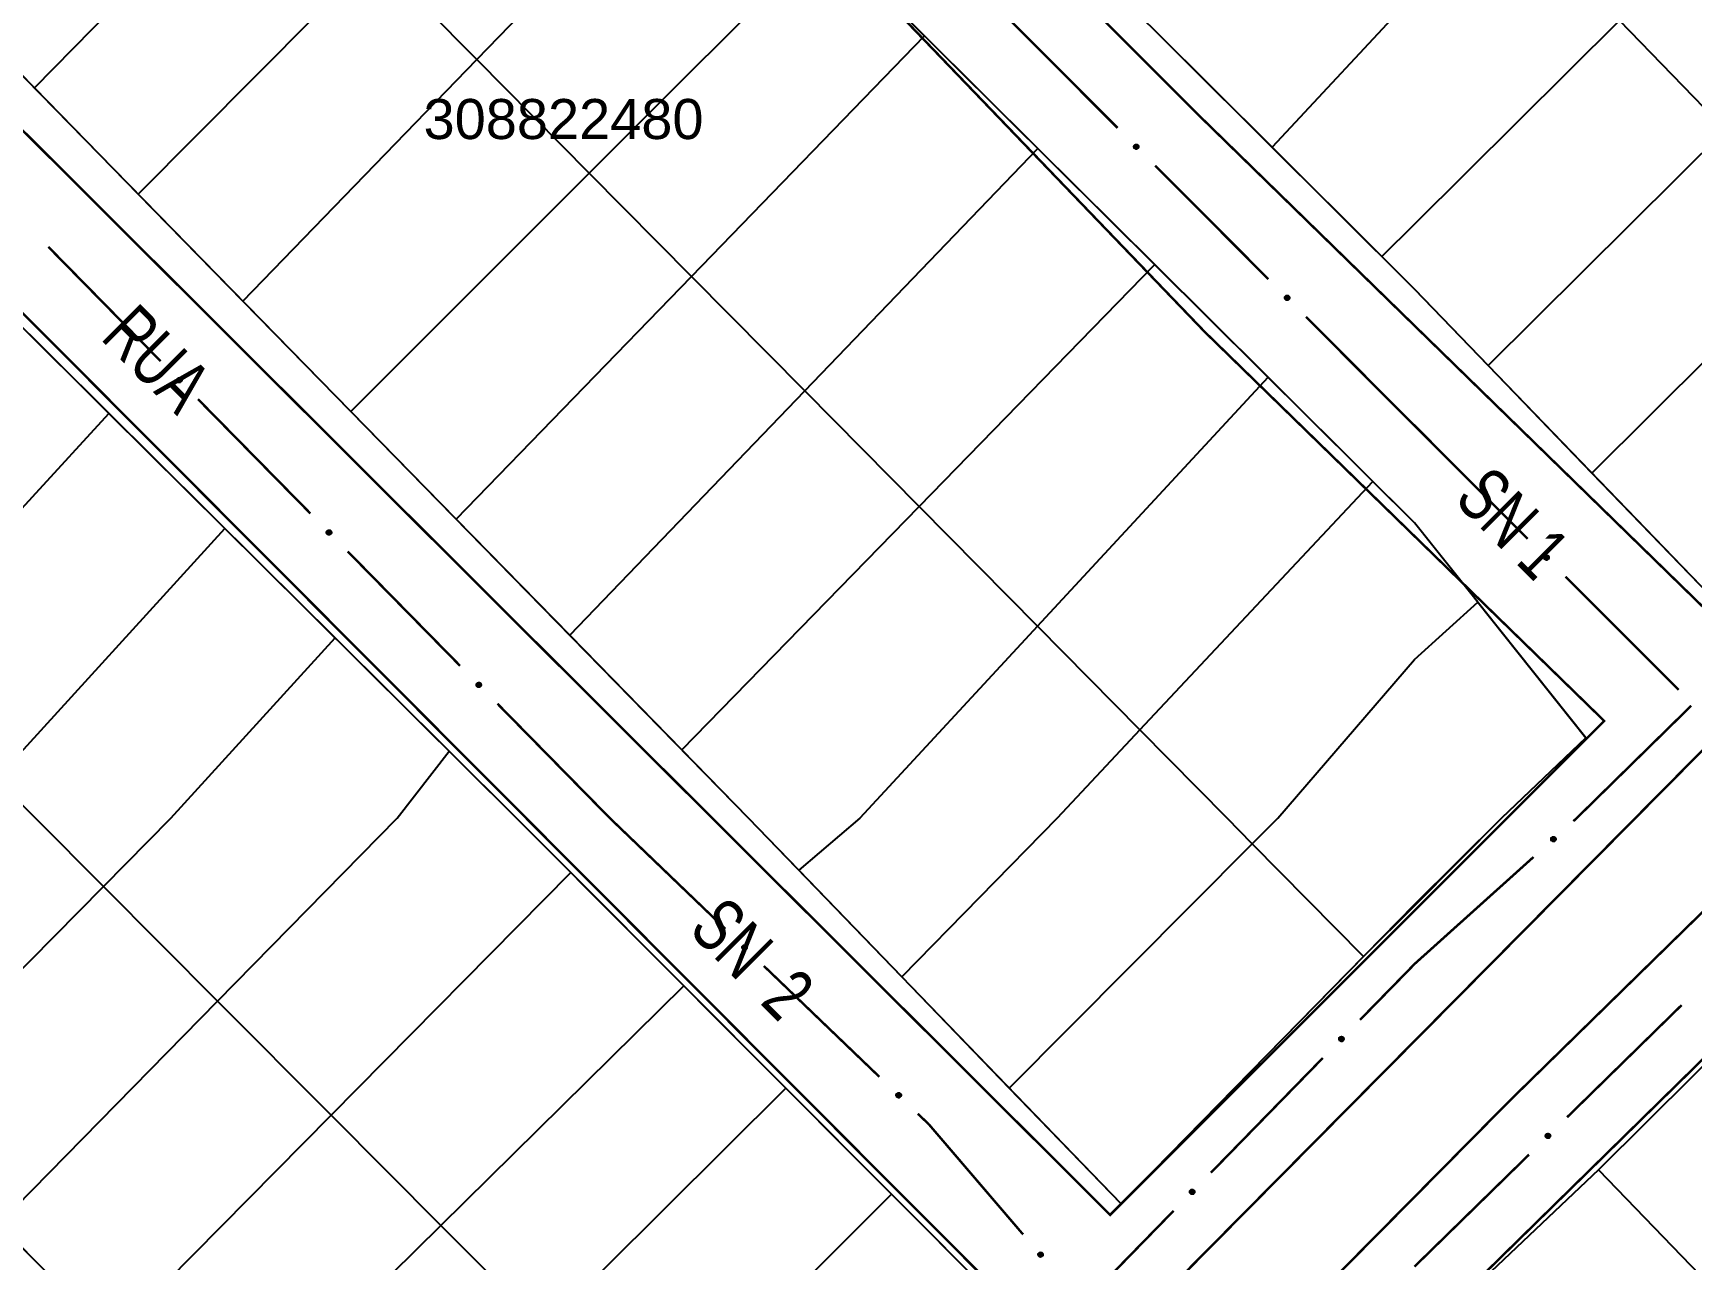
# Model space of a CAD drawing. Extents: x 205150 to 206910, y 4858726 to 4860849.
# Drawn here: x 205693 to 205817.3, y 4860597.2 to 4860689.1 of the extents above; entities that cross this region are included whole.
import ezdxf

# ---------------------------------------------------------------- set-up
doc = ezdxf.new("R2010")
doc.units = 0
doc.header["$LTSCALE"] = 1.5
doc.header["$MEASUREMENT"] = 0
doc.linetypes.add('TRACO_15', pattern=[3, 2, -1])
doc.linetypes.add('TRACO_25', pattern=[8, 3, -1, 1, -1, 1, -1])
for name, color, linetype in [('CD-MALHA-LOTES', 7, 'CONTINUOUS'), ('CD_TXT_QUADRA', 7, 'CONTINUOUS'), ('RU-QUADRAS', 6, 'CONTINUOUS'), ('SV-EIXO-RUA-N-PAV', 6, 'CONTINUOUS'), ('SV-RUA-NAO-PAV-S-GUIA-C-GUIA', 7, 'CONTINUOUS'), ('SV-TXT-RUA-N-PAV-S-GUIA-C-GUIA', 7, 'CONTINUOUS'), ('SV-VIAS-EM-CONSTR', 7, 'CONTINUOUS')]:
    doc.layers.add(name, color=color, linetype=linetype)
doc.styles.add('ARIAL', font='ARIAL.TTF')

msp = doc.modelspace()

# ---------------------------------------------------------------- linework, layer by layer
at = {"layer": 'CD-MALHA-LOTES'}
for points in [[(205726.25, 4860687.09), (205743.58, 4860704.97)], [(205693.09, 4860684.97), (205710.65, 4860702.86)], [(205803.28, 4860698.8), (205796.49, 4860692), (205785.82, 4860680.53)], [(205734.66, 4860678.59), (205752.34, 4860696.27)], [(205759.79, 4860688.87), (205752.34, 4860696.27)], [(205700.87, 4860677.02), (205718.58, 4860694.84)], [(205718.58, 4860694.84), (205726.25, 4860687.09)], [(205685, 4860693.24), (205693.09, 4860684.97)], [(205811.84, 4860690.01), (205796.49, 4860674.77), (205794.05, 4860672.33)], [(205819.8, 4860681.84), (205811.84, 4860690.01)], [(205742.32, 4860670.85), (205759.79, 4860688.87)], [(205768.27, 4860680.43), (205759.79, 4860688.87)], [(205777.04, 4860689.28), (205785.82, 4860680.53)], [(205708.71, 4860669), (205726.25, 4860687.09)], [(205726.25, 4860687.09), (205734.66, 4860678.59)], [(205693.09, 4860684.97), (205700.87, 4860677.02)], [(205802.01, 4860664.18), (205819.8, 4860681.84)], [(205750.81, 4860662.27), (205768.27, 4860680.43)], [(205777.03, 4860671.73), (205768.27, 4860680.43)], [(205785.82, 4860680.53), (205794.05, 4860672.33)], [(205716.8, 4860660.74), (205734.66, 4860678.59)], [(205734.66, 4860678.59), (205742.32, 4860670.85)], [(205700.87, 4860677.02), (205708.71, 4860669)], [(205809.79, 4860656.12), (205827.6, 4860673.84)], [(205759.37, 4860653.61), (205777.03, 4860671.73)], [(205785.52, 4860663.29), (205777.03, 4860671.73)], [(205802.01, 4860664.18), (205796.49, 4860669.9), (205794.05, 4860672.33)], [(205724.69, 4860652.66), (205742.32, 4860670.85)], [(205742.32, 4860670.85), (205750.81, 4860662.27)], [(205708.71, 4860669), (205716.8, 4860660.74)], [(205698.68, 4860660.59), (205691.57, 4860667.65)], [(205802.01, 4860664.18), (205809.79, 4860656.12)], [(205768.24, 4860644.64), (205785.52, 4860663.29)], [(205793.38, 4860655.49), (205785.52, 4860663.29)], [(205837.55, 4860663.62), (205819.32, 4860646.24), (205809.79, 4860656.12)], [(205733.2, 4860643.96), (205750.81, 4860662.27)], [(205750.81, 4860662.27), (205759.37, 4860653.61)], [(205681.5, 4860641.84), (205698.68, 4860660.59)], [(205707.37, 4860651.96), (205698.68, 4860660.59)], [(205716.8, 4860660.74), (205724.69, 4860652.66)], [(205775.92, 4860636.88), (205793.38, 4860655.49)], [(205801.24, 4860646.44), (205796.49, 4860652.39), (205793.38, 4860655.49)], [(205741.6, 4860635.38), (205759.37, 4860653.61)], [(205759.37, 4860653.61), (205768.24, 4860644.64)], [(205690.23, 4860633.19), (205707.37, 4860651.96)], [(205715.63, 4860643.76), (205707.37, 4860651.96)], [(205724.69, 4860652.66), (205733.2, 4860643.96)], [(205784.34, 4860628.35), (205786.25, 4860630.27), (205796.49, 4860642.16), (205801.24, 4860646.44)], [(205801.24, 4860646.44), (205809.34, 4860636.27), (205803.02, 4860630.27), (205796.49, 4860623.69), (205792.66, 4860619.89)], [(205768.24, 4860644.64), (205754.94, 4860630.27), (205750.37, 4860626.36)], [(205768.24, 4860644.64), (205775.92, 4860636.88)], [(205698.26, 4860625.15), (205703.32, 4860630.27), (205715.63, 4860643.76)], [(205724.18, 4860635.27), (205715.63, 4860643.76)], [(205733.2, 4860643.96), (205741.6, 4860635.38)], [(205775.92, 4860636.88), (205769.72, 4860630.27), (205758.08, 4860618.37)], [(205784.34, 4860628.35), (205782.46, 4860630.27), (205775.92, 4860636.88)], [(205750.37, 4860626.36), (205746.59, 4860630.27), (205741.6, 4860635.38)], [(205706.82, 4860616.56), (205720.28, 4860630.27), (205724.18, 4860635.27)], [(205724.18, 4860635.27), (205729.21, 4860630.27), (205733.28, 4860626.19)], [(205690.23, 4860633.19), (205693.17, 4860630.27), (205698.26, 4860625.15)], [(205766.12, 4860610.04), (205784.34, 4860628.35)], [(205792.66, 4860619.89), (205784.34, 4860628.35)], [(205715.33, 4860608.01), (205733.28, 4860626.19)], [(205741.75, 4860617.7), (205733.28, 4860626.19)], [(205750.37, 4860626.36), (205758.08, 4860618.37)], [(205681.78, 4860608.47), (205698.26, 4860625.15)], [(205698.26, 4860625.15), (205706.82, 4860616.56)], [(205810.28, 4860603.91), (205828.22, 4860621.73), (205836.03, 4860613.57)], [(205792.66, 4860619.89), (205774.51, 4860601.36), (205766.12, 4860610.04)], [(205758.08, 4860618.37), (205766.12, 4860610.04)], [(205723.55, 4860599.75), (205741.75, 4860617.7)], [(205749.38, 4860610.04), (205741.75, 4860617.7)], [(205690.41, 4860599.84), (205706.82, 4860616.56)], [(205706.82, 4860616.56), (205715.33, 4860608.01)], [(205731.26, 4860592.01), (205749.38, 4860610.04)], [(205757.32, 4860602.08), (205749.38, 4860610.04)], [(205698.88, 4860591.35), (205715.33, 4860608.01)], [(205715.33, 4860608.01), (205723.55, 4860599.75)], [(205810.28, 4860603.91), (205793.21, 4860587.75), (205796.49, 4860583.66), (205800.13, 4860578.96)], [(205810.28, 4860603.91), (205817.86, 4860596.05)], [(205739.22, 4860584), (205757.32, 4860602.08)], [(205757.32, 4860602.08), (205765.4, 4860593.97), (205747.11, 4860576.08)], [(205690.41, 4860599.84), (205698.88, 4860591.35)], [(205706.9, 4860583.33), (205723.55, 4860599.75)], [(205723.55, 4860599.75), (205731.26, 4860592.01)]]:
    msp.add_lwpolyline(points, dxfattribs=at)
at = {"layer": 'RU-QUADRAS'}
for points in [[(205714.06, 4860829.8), (205682.85, 4860783.82), (205739.62, 4860726.54), (205796.49, 4860669.9), (205819.32, 4860646.24), (205859.61, 4860684.65), (205796.49, 4860748.21)], [(205669.6, 4860764.13), (205653.12, 4860739.54), (205664.94, 4860727.48), (205658.12, 4860720.73), (205746.59, 4860630.27), (205774.51, 4860601.36), (205796.49, 4860623.79), (205803.02, 4860630.27), (205809.34, 4860636.27), (205796.49, 4860652.39), (205692.4, 4860755.83), (205685.29, 4860748.71)], [(205640.7, 4860718.18), (205729.21, 4860630.27), (205765.4, 4860593.97), (205730.42, 4860559.77), (205660, 4860630.27), (205612.53, 4860676.96)]]:
    msp.add_lwpolyline(points, close=True, dxfattribs=at)
msp.add_lwpolyline([(205828.22, 4860621.73), (205810.28, 4860603.91), (205793.21, 4860587.75), (205800.13, 4860578.96), (205808.9, 4860570.34), (205817.39, 4860561.57)], dxfattribs=at)
at = {"layer": 'SV-EIXO-RUA-N-PAV', "const_width": 0.18, "flags": 128}
for points in [[(205765.76, 4860690.47), (205774.24, 4860681.98)], [(205777.06, 4860679.15), (205785.54, 4860670.65)], [(205702.55, 4860664.5), (205694.14, 4860673.06)], [(205788.36, 4860667.82), (205796.13, 4860660.03)], [(205713.77, 4860653.09), (205705.35, 4860661.65)], [(205796.13, 4860660.03), (205796.49, 4860659.68)], [(205796.49, 4860659.68), (205804.97, 4860651.19)], [(205724.98, 4860641.68), (205716.57, 4860650.24)], [(205807.8, 4860648.36), (205816.28, 4860639.87)], [(205736.2, 4860630.27), (205727.79, 4860638.83)], [(205808.65, 4860630.27), (205817.22, 4860638.68)], [(205736.2, 4860630.27), (205744.86, 4860621.96)], [(205808.39, 4860630.03), (205808.65, 4860630.27)], [(205796.49, 4860619.33), (205805.41, 4860627.35)], [(205747.74, 4860619.19), (205756.4, 4860610.88)], [(205795.91, 4860618.73), (205796.49, 4860619.33)], [(205792.41, 4860615.15), (205795.91, 4860618.73)], [(205807.92, 4860607.85), (205816.5, 4860616.25)], [(205781.24, 4860603.7), (205789.62, 4860612.29)], [(205759.28, 4860608.11), (205760.01, 4860607.42)], [(205760.01, 4860607.42), (205760.11, 4860607.32)], [(205760.11, 4860607.32), (205767.17, 4860599.07)], [(205796.49, 4860596.66), (205805.07, 4860605.05)], [(205771.64, 4860593.87), (205778.44, 4860600.84)]]:
    msp.add_lwpolyline(points, dxfattribs=at)
at = {"layer": 'SV-EIXO-RUA-N-PAV', "flags": 128}
for points in [[(205775.62, 4860680.74), (205775.67, 4860680.74), (205775.72, 4860680.73), (205775.75, 4860680.71), (205775.77, 4860680.69), (205775.8, 4860680.66), (205775.81, 4860680.63), (205775.82, 4860680.59), (205775.82, 4860680.54), (205775.81, 4860680.5), (205775.8, 4860680.47), (205775.77, 4860680.44), (205775.75, 4860680.42), (205775.71, 4860680.4), (205775.67, 4860680.39), (205775.62, 4860680.39), (205775.58, 4860680.4), (205775.55, 4860680.42), (205775.52, 4860680.44), (205775.5, 4860680.47), (205775.48, 4860680.5), (205775.47, 4860680.54), (205775.47, 4860680.59), (205775.48, 4860680.63), (205775.5, 4860680.66), (205775.52, 4860680.69), (205775.55, 4860680.71), (205775.58, 4860680.73), (205775.62, 4860680.74)], [(205786.93, 4860669.42), (205786.97, 4860669.42), (205787.02, 4860669.41), (205787.05, 4860669.39), (205787.07, 4860669.37), (205787.1, 4860669.34), (205787.11, 4860669.31), (205787.13, 4860669.27), (205787.13, 4860669.22), (205787.11, 4860669.18), (205787.1, 4860669.14), (205787.07, 4860669.11), (205787.05, 4860669.09), (205787.01, 4860669.08), (205786.97, 4860669.07), (205786.92, 4860669.07), (205786.88, 4860669.08), (205786.85, 4860669.09), (205786.82, 4860669.12), (205786.8, 4860669.14), (205786.79, 4860669.18), (205786.77, 4860669.22), (205786.78, 4860669.27), (205786.78, 4860669.31), (205786.8, 4860669.34), (205786.83, 4860669.37), (205786.85, 4860669.39), (205786.88, 4860669.41), (205786.93, 4860669.42)], [(205703.97, 4860662.9), (205703.93, 4860662.89), (205703.88, 4860662.9), (205703.85, 4860662.92), (205703.83, 4860662.95), (205703.8, 4860662.97), (205703.79, 4860663.01), (205703.78, 4860663.05), (205703.78, 4860663.09), (205703.79, 4860663.14), (205703.8, 4860663.17), (205703.83, 4860663.2), (205703.85, 4860663.22), (205703.89, 4860663.24), (205703.93, 4860663.25), (205703.98, 4860663.25), (205704.02, 4860663.24), (205704.05, 4860663.22), (205704.08, 4860663.19), (205704.1, 4860663.17), (205704.12, 4860663.13), (205704.13, 4860663.09), (205704.13, 4860663.04), (205704.12, 4860663), (205704.1, 4860662.97), (205704.07, 4860662.95), (205704.05, 4860662.92), (205704.02, 4860662.9), (205703.97, 4860662.9)], [(205715.19, 4860651.48), (205715.14, 4860651.48), (205715.1, 4860651.49), (205715.07, 4860651.51), (205715.04, 4860651.54), (205715.02, 4860651.56), (205715, 4860651.6), (205714.99, 4860651.64), (205714.99, 4860651.68), (205715, 4860651.73), (205715.02, 4860651.76), (205715.04, 4860651.79), (205715.07, 4860651.81), (205715.1, 4860651.83), (205715.15, 4860651.84), (205715.19, 4860651.83), (205715.24, 4860651.83), (205715.27, 4860651.81), (205715.29, 4860651.78), (205715.32, 4860651.76), (205715.33, 4860651.72), (205715.34, 4860651.68), (205715.34, 4860651.63), (205715.33, 4860651.59), (205715.31, 4860651.56), (205715.29, 4860651.53), (205715.26, 4860651.51), (205715.23, 4860651.49), (205715.19, 4860651.48)], [(205806.36, 4860649.95), (205806.41, 4860649.95), (205806.45, 4860649.94), (205806.49, 4860649.93), (205806.51, 4860649.9), (205806.53, 4860649.88), (205806.55, 4860649.84), (205806.56, 4860649.8), (205806.56, 4860649.75), (205806.55, 4860649.71), (205806.54, 4860649.68), (205806.51, 4860649.65), (205806.49, 4860649.63), (205806.45, 4860649.61), (205806.41, 4860649.6), (205806.36, 4860649.6), (205806.32, 4860649.61), (205806.29, 4860649.63), (205806.26, 4860649.65), (205806.24, 4860649.68), (205806.22, 4860649.71), (205806.21, 4860649.75), (205806.21, 4860649.8), (205806.22, 4860649.84), (205806.24, 4860649.88), (205806.26, 4860649.9), (205806.29, 4860649.93), (205806.32, 4860649.94), (205806.36, 4860649.95)], [(205726.41, 4860640.07), (205726.36, 4860640.07), (205726.32, 4860640.08), (205726.28, 4860640.1), (205726.26, 4860640.13), (205726.24, 4860640.15), (205726.22, 4860640.19), (205726.21, 4860640.23), (205726.21, 4860640.27), (205726.22, 4860640.32), (205726.24, 4860640.35), (205726.26, 4860640.38), (205726.29, 4860640.4), (205726.32, 4860640.41), (205726.36, 4860640.43), (205726.41, 4860640.42), (205726.45, 4860640.41), (205726.48, 4860640.4), (205726.51, 4860640.37), (205726.53, 4860640.34), (205726.55, 4860640.31), (205726.56, 4860640.27), (205726.56, 4860640.22), (205726.55, 4860640.18), (205726.53, 4860640.15), (205726.51, 4860640.12), (205726.48, 4860640.1), (205726.45, 4860640.08), (205726.41, 4860640.07)], [(205806.72, 4860628.68), (205806.72, 4860628.72), (205806.73, 4860628.77), (205806.75, 4860628.8), (205806.78, 4860628.82), (205806.8, 4860628.84), (205806.84, 4860628.86), (205806.88, 4860628.87), (205806.93, 4860628.87), (205806.97, 4860628.85), (205807, 4860628.83), (205807.03, 4860628.81), (205807.05, 4860628.78), (205807.06, 4860628.75), (205807.07, 4860628.71), (205807.07, 4860628.66), (205807.06, 4860628.62), (205807.04, 4860628.59), (205807.01, 4860628.56), (205806.98, 4860628.54), (205806.95, 4860628.52), (205806.91, 4860628.51), (205806.86, 4860628.52), (205806.82, 4860628.53), (205806.79, 4860628.55), (205806.76, 4860628.57), (205806.74, 4860628.6), (205806.73, 4860628.63), (205806.72, 4860628.68)], [(205746.27, 4860620.75), (205746.32, 4860620.76), (205746.36, 4860620.75), (205746.4, 4860620.73), (205746.42, 4860620.71), (205746.44, 4860620.68), (205746.46, 4860620.65), (205746.47, 4860620.61), (205746.48, 4860620.56), (205746.46, 4860620.52), (205746.45, 4860620.48), (205746.43, 4860620.46), (205746.4, 4860620.43), (205746.37, 4860620.42), (205746.33, 4860620.4), (205746.28, 4860620.4), (205746.24, 4860620.41), (205746.2, 4860620.43), (205746.18, 4860620.45), (205746.15, 4860620.48), (205746.14, 4860620.51), (205746.12, 4860620.55), (205746.12, 4860620.6), (205746.13, 4860620.64), (205746.15, 4860620.67), (205746.17, 4860620.7), (205746.2, 4860620.72), (205746.23, 4860620.74), (205746.27, 4860620.75)], [(205790.84, 4860613.69), (205790.84, 4860613.74), (205790.84, 4860613.78), (205790.86, 4860613.82), (205790.88, 4860613.84), (205790.91, 4860613.87), (205790.94, 4860613.88), (205790.98, 4860613.89), (205791.03, 4860613.9), (205791.08, 4860613.88), (205791.11, 4860613.87), (205791.14, 4860613.85), (205791.16, 4860613.82), (205791.18, 4860613.79), (205791.19, 4860613.75), (205791.19, 4860613.7), (205791.18, 4860613.65), (205791.16, 4860613.62), (205791.14, 4860613.6), (205791.11, 4860613.57), (205791.08, 4860613.56), (205791.04, 4860613.54), (205790.99, 4860613.54), (205790.95, 4860613.55), (205790.92, 4860613.57), (205790.89, 4860613.59), (205790.87, 4860613.62), (205790.85, 4860613.65), (205790.84, 4860613.69)], [(205757.81, 4860609.67), (205757.86, 4860609.68), (205757.9, 4860609.67), (205757.94, 4860609.65), (205757.96, 4860609.63), (205757.99, 4860609.6), (205758, 4860609.57), (205758.02, 4860609.53), (205758.02, 4860609.48), (205758.01, 4860609.44), (205757.99, 4860609.4), (205757.97, 4860609.38), (205757.94, 4860609.35), (205757.91, 4860609.34), (205757.87, 4860609.32), (205757.82, 4860609.32), (205757.78, 4860609.33), (205757.75, 4860609.35), (205757.72, 4860609.37), (205757.7, 4860609.4), (205757.68, 4860609.43), (205757.67, 4860609.47), (205757.67, 4860609.52), (205757.67, 4860609.56), (205757.69, 4860609.59), (205757.71, 4860609.62), (205757.74, 4860609.64), (205757.77, 4860609.66), (205757.81, 4860609.67)], [(205806.31, 4860606.43), (205806.31, 4860606.48), (205806.32, 4860606.52), (205806.34, 4860606.56), (205806.37, 4860606.58), (205806.39, 4860606.6), (205806.43, 4860606.62), (205806.47, 4860606.63), (205806.51, 4860606.63), (205806.56, 4860606.62), (205806.59, 4860606.6), (205806.62, 4860606.58), (205806.64, 4860606.55), (205806.66, 4860606.52), (205806.67, 4860606.48), (205806.66, 4860606.43), (205806.65, 4860606.39), (205806.64, 4860606.35), (205806.61, 4860606.33), (205806.58, 4860606.3), (205806.55, 4860606.29), (205806.51, 4860606.28), (205806.46, 4860606.28), (205806.42, 4860606.29), (205806.39, 4860606.31), (205806.36, 4860606.33), (205806.34, 4860606.36), (205806.32, 4860606.39), (205806.31, 4860606.43)], [(205779.66, 4860602.24), (205779.66, 4860602.29), (205779.67, 4860602.33), (205779.69, 4860602.37), (205779.71, 4860602.39), (205779.74, 4860602.42), (205779.77, 4860602.43), (205779.81, 4860602.44), (205779.86, 4860602.45), (205779.9, 4860602.43), (205779.93, 4860602.42), (205779.96, 4860602.4), (205779.98, 4860602.37), (205780, 4860602.34), (205780.01, 4860602.3), (205780.01, 4860602.25), (205780, 4860602.2), (205779.98, 4860602.17), (205779.96, 4860602.15), (205779.93, 4860602.12), (205779.9, 4860602.1), (205779.86, 4860602.09), (205779.81, 4860602.09), (205779.77, 4860602.1), (205779.74, 4860602.12), (205779.71, 4860602.14), (205779.69, 4860602.17), (205779.67, 4860602.2), (205779.66, 4860602.24)], [(205768.47, 4860597.74), (205768.51, 4860597.73), (205768.56, 4860597.72), (205768.59, 4860597.7), (205768.61, 4860597.68), (205768.63, 4860597.65), (205768.65, 4860597.61), (205768.65, 4860597.57), (205768.65, 4860597.52), (205768.64, 4860597.48), (205768.62, 4860597.45), (205768.59, 4860597.43), (205768.56, 4860597.41), (205768.53, 4860597.39), (205768.49, 4860597.38), (205768.44, 4860597.39), (205768.4, 4860597.4), (205768.37, 4860597.42), (205768.34, 4860597.45), (205768.32, 4860597.48), (205768.31, 4860597.51), (205768.3, 4860597.55), (205768.3, 4860597.6), (205768.32, 4860597.64), (205768.34, 4860597.67), (205768.36, 4860597.69), (205768.39, 4860597.72), (205768.42, 4860597.73), (205768.47, 4860597.74)]]:
    msp.add_lwpolyline(points, close=True, dxfattribs=at)
for points in [[(205775.47, 4860680.59), (205775.71, 4860680.4)], [(205775.47, 4860680.54), (205775.67, 4860680.39)], [(205775.48, 4860680.63), (205775.75, 4860680.42)], [(205775.48, 4860680.61), (205775.73, 4860680.41)], [(205775.48, 4860680.57), (205775.69, 4860680.4)], [(205775.48, 4860680.52), (205775.64, 4860680.4)], [(205775.48, 4860680.5), (205775.62, 4860680.39)], [(205775.49, 4860680.65), (205775.76, 4860680.43)], [(205775.5, 4860680.66), (205775.77, 4860680.44)], [(205775.5, 4860680.48), (205775.6, 4860680.4)], [(205775.5, 4860680.47), (205775.58, 4860680.4)], [(205775.51, 4860680.68), (205775.78, 4860680.45)], [(205775.52, 4860680.69), (205775.8, 4860680.47)], [(205775.54, 4860680.7), (205775.8, 4860680.49)], [(205775.55, 4860680.71), (205775.81, 4860680.5)], [(205775.57, 4860680.72), (205775.82, 4860680.53)], [(205775.58, 4860680.73), (205775.82, 4860680.54)], [(205775.6, 4860680.74), (205775.82, 4860680.57)], [(205775.62, 4860680.74), (205775.82, 4860680.59)], [(205775.65, 4860680.74), (205775.81, 4860680.62)], [(205775.67, 4860680.74), (205775.81, 4860680.63)], [(205775.7, 4860680.74), (205775.8, 4860680.65)], [(205775.72, 4860680.73), (205775.8, 4860680.66)], [(205786.77, 4860669.22), (205786.97, 4860669.07)], [(205786.78, 4860669.31), (205787.05, 4860669.09)], [(205786.78, 4860669.28), (205787.03, 4860669.09)], [(205786.78, 4860669.27), (205787.01, 4860669.08)], [(205786.78, 4860669.24), (205786.99, 4860669.07)], [(205786.79, 4860669.19), (205786.94, 4860669.07)], [(205786.79, 4860669.18), (205786.92, 4860669.07)], [(205786.8, 4860669.34), (205787.07, 4860669.11)], [(205786.8, 4860669.32), (205787.06, 4860669.11)], [(205786.8, 4860669.16), (205786.9, 4860669.07)], [(205786.8, 4860669.14), (205786.88, 4860669.08)], [(205786.82, 4860669.35), (205787.08, 4860669.13)], [(205786.83, 4860669.37), (205787.1, 4860669.14)], [(205786.84, 4860669.37), (205787.1, 4860669.16)], [(205786.85, 4860669.39), (205787.11, 4860669.18)], [(205786.87, 4860669.39), (205787.12, 4860669.2)], [(205786.88, 4860669.41), (205787.13, 4860669.22)], [(205786.9, 4860669.41), (205787.12, 4860669.24)], [(205786.93, 4860669.42), (205787.13, 4860669.27)], [(205786.95, 4860669.42), (205787.11, 4860669.29)], [(205786.97, 4860669.42), (205787.11, 4860669.31)], [(205787, 4860669.41), (205787.1, 4860669.33)], [(205787.02, 4860669.41), (205787.1, 4860669.34)], [(205704.03, 4860662.92), (205703.78, 4860663.11)], [(205704.02, 4860662.9), (205703.78, 4860663.09)], [(205704, 4860662.9), (205703.78, 4860663.07)], [(205703.97, 4860662.9), (205703.78, 4860663.05)], [(205704.05, 4860662.92), (205703.79, 4860663.14)], [(205703.95, 4860662.9), (205703.79, 4860663.02)], [(205703.93, 4860662.89), (205703.79, 4860663.01)], [(205704.07, 4860662.95), (205703.8, 4860663.17)], [(205704.06, 4860662.94), (205703.8, 4860663.15)], [(205703.9, 4860662.9), (205703.8, 4860662.98)], [(205703.88, 4860662.9), (205703.8, 4860662.97)], [(205704.09, 4860662.96), (205703.82, 4860663.18)], [(205704.1, 4860662.97), (205703.83, 4860663.2)], [(205704.11, 4860662.99), (205703.84, 4860663.21)], [(205704.12, 4860663), (205703.85, 4860663.22)], [(205704.12, 4860663.03), (205703.88, 4860663.22)], [(205704.13, 4860663.04), (205703.89, 4860663.24)], [(205704.12, 4860663.07), (205703.91, 4860663.24)], [(205704.13, 4860663.09), (205703.93, 4860663.25)], [(205704.12, 4860663.12), (205703.96, 4860663.24)], [(205704.12, 4860663.13), (205703.98, 4860663.25)], [(205704.11, 4860663.15), (205704, 4860663.24)], [(205704.1, 4860663.17), (205704.02, 4860663.24)], [(205715.23, 4860651.49), (205714.99, 4860651.68)], [(205715.19, 4860651.48), (205714.99, 4860651.64)], [(205715.26, 4860651.51), (205715, 4860651.73)], [(205715.25, 4860651.51), (205715, 4860651.7)], [(205715.21, 4860651.49), (205715, 4860651.66)], [(205715.16, 4860651.49), (205715, 4860651.61)], [(205715.14, 4860651.48), (205715, 4860651.6)], [(205715.27, 4860651.53), (205715.01, 4860651.74)], [(205715.29, 4860651.53), (205715.02, 4860651.76)], [(205715.12, 4860651.49), (205715.02, 4860651.57)], [(205715.1, 4860651.49), (205715.02, 4860651.56)], [(205715.31, 4860651.56), (205715.04, 4860651.79)], [(205715.3, 4860651.55), (205715.04, 4860651.77)], [(205715.32, 4860651.58), (205715.06, 4860651.8)], [(205715.33, 4860651.59), (205715.07, 4860651.81)], [(205715.34, 4860651.62), (205715.09, 4860651.81)], [(205715.34, 4860651.63), (205715.1, 4860651.83)], [(205715.34, 4860651.66), (205715.13, 4860651.83)], [(205715.34, 4860651.68), (205715.15, 4860651.84)], [(205715.33, 4860651.71), (205715.18, 4860651.83)], [(205715.33, 4860651.72), (205715.19, 4860651.83)], [(205715.32, 4860651.74), (205715.22, 4860651.83)], [(205715.32, 4860651.76), (205715.24, 4860651.83)], [(205806.21, 4860649.8), (205806.45, 4860649.61)], [(205806.21, 4860649.75), (205806.41, 4860649.6)], [(205806.22, 4860649.84), (205806.49, 4860649.63)], [(205806.22, 4860649.82), (205806.46, 4860649.62)], [(205806.22, 4860649.78), (205806.43, 4860649.61)], [(205806.22, 4860649.73), (205806.38, 4860649.61)], [(205806.22, 4860649.71), (205806.36, 4860649.6)], [(205806.23, 4860649.86), (205806.5, 4860649.64)], [(205806.23, 4860649.69), (205806.34, 4860649.61)], [(205806.24, 4860649.88), (205806.51, 4860649.65)], [(205806.24, 4860649.68), (205806.32, 4860649.61)], [(205806.25, 4860649.89), (205806.52, 4860649.66)], [(205806.26, 4860649.9), (205806.54, 4860649.68)], [(205806.28, 4860649.91), (205806.54, 4860649.7)], [(205806.29, 4860649.93), (205806.55, 4860649.71)], [(205806.31, 4860649.93), (205806.55, 4860649.74)], [(205806.32, 4860649.94), (205806.56, 4860649.75)], [(205806.34, 4860649.95), (205806.56, 4860649.78)], [(205806.36, 4860649.95), (205806.56, 4860649.8)], [(205806.39, 4860649.95), (205806.55, 4860649.83)], [(205806.41, 4860649.95), (205806.55, 4860649.84)], [(205806.44, 4860649.95), (205806.54, 4860649.87)], [(205806.45, 4860649.94), (205806.53, 4860649.88)], [(205726.45, 4860640.08), (205726.21, 4860640.27)], [(205726.48, 4860640.1), (205726.22, 4860640.32)], [(205726.46, 4860640.1), (205726.22, 4860640.29)], [(205726.49, 4860640.11), (205726.23, 4860640.33)], [(205726.51, 4860640.12), (205726.24, 4860640.35)], [(205726.52, 4860640.14), (205726.25, 4860640.36)], [(205726.53, 4860640.15), (205726.26, 4860640.38)], [(205726.54, 4860640.17), (205726.28, 4860640.39)], [(205726.55, 4860640.18), (205726.29, 4860640.4)], [(205726.55, 4860640.21), (205726.31, 4860640.4)], [(205726.56, 4860640.22), (205726.32, 4860640.41)], [(205726.56, 4860640.25), (205726.34, 4860640.42)], [(205726.56, 4860640.27), (205726.36, 4860640.43)], [(205726.55, 4860640.29), (205726.39, 4860640.42)], [(205726.55, 4860640.31), (205726.41, 4860640.42)], [(205726.54, 4860640.33), (205726.44, 4860640.42)], [(205726.53, 4860640.34), (205726.45, 4860640.41)], [(205726.43, 4860640.08), (205726.21, 4860640.25)], [(205726.41, 4860640.07), (205726.21, 4860640.23)], [(205726.38, 4860640.08), (205726.22, 4860640.2)], [(205726.36, 4860640.07), (205726.22, 4860640.19)], [(205726.33, 4860640.08), (205726.23, 4860640.16)], [(205726.32, 4860640.08), (205726.24, 4860640.15)], [(205806.72, 4860628.68), (205806.88, 4860628.87)], [(205806.72, 4860628.72), (205806.84, 4860628.86)], [(205806.72, 4860628.7), (205806.85, 4860628.86)], [(205806.72, 4860628.65), (205806.9, 4860628.86)], [(205806.73, 4860628.63), (205806.93, 4860628.87)], [(205806.73, 4860628.77), (205806.8, 4860628.84)], [(205806.73, 4860628.75), (205806.81, 4860628.84)], [(205806.74, 4860628.62), (205806.94, 4860628.86)], [(205806.74, 4860628.6), (205806.97, 4860628.85)], [(205806.75, 4860628.59), (205806.98, 4860628.84)], [(205806.76, 4860628.57), (205807, 4860628.83)], [(205806.78, 4860628.56), (205807.01, 4860628.82)], [(205806.79, 4860628.55), (205807.03, 4860628.81)], [(205806.81, 4860628.54), (205807.04, 4860628.79)], [(205806.82, 4860628.53), (205807.05, 4860628.78)], [(205806.84, 4860628.52), (205807.05, 4860628.76)], [(205806.86, 4860628.52), (205807.06, 4860628.75)], [(205806.89, 4860628.52), (205807.06, 4860628.72)], [(205806.91, 4860628.51), (205807.07, 4860628.71)], [(205806.93, 4860628.52), (205807.06, 4860628.68)], [(205806.95, 4860628.52), (205807.07, 4860628.66)], [(205806.97, 4860628.53), (205807.06, 4860628.63)], [(205806.98, 4860628.54), (205807.06, 4860628.62)], [(205746.12, 4860620.6), (205746.37, 4860620.42)], [(205746.12, 4860620.55), (205746.33, 4860620.4)], [(205746.13, 4860620.64), (205746.4, 4860620.43)], [(205746.13, 4860620.62), (205746.38, 4860620.43)], [(205746.13, 4860620.57), (205746.34, 4860620.41)], [(205746.14, 4860620.65), (205746.41, 4860620.45)], [(205746.14, 4860620.53), (205746.3, 4860620.41)], [(205746.14, 4860620.51), (205746.28, 4860620.4)], [(205746.15, 4860620.67), (205746.43, 4860620.46)], [(205746.15, 4860620.49), (205746.25, 4860620.41)], [(205746.15, 4860620.48), (205746.24, 4860620.41)], [(205746.16, 4860620.69), (205746.43, 4860620.47)], [(205746.17, 4860620.7), (205746.45, 4860620.48)], [(205746.19, 4860620.71), (205746.45, 4860620.5)], [(205746.2, 4860620.72), (205746.46, 4860620.52)], [(205746.22, 4860620.73), (205746.47, 4860620.54)], [(205746.23, 4860620.74), (205746.48, 4860620.56)], [(205746.25, 4860620.75), (205746.47, 4860620.59)], [(205746.27, 4860620.75), (205746.47, 4860620.61)], [(205746.3, 4860620.75), (205746.46, 4860620.63)], [(205746.32, 4860620.76), (205746.46, 4860620.65)], [(205746.34, 4860620.75), (205746.45, 4860620.67)], [(205746.36, 4860620.75), (205746.44, 4860620.68)], [(205790.84, 4860613.67), (205791.01, 4860613.89)], [(205790.84, 4860613.69), (205790.98, 4860613.89)], [(205790.84, 4860613.72), (205790.96, 4860613.88)], [(205790.84, 4860613.74), (205790.94, 4860613.88)], [(205790.84, 4860613.77), (205790.92, 4860613.87)], [(205790.84, 4860613.78), (205790.91, 4860613.87)], [(205790.85, 4860613.65), (205791.03, 4860613.9)], [(205790.86, 4860613.64), (205791.05, 4860613.89)], [(205790.87, 4860613.62), (205791.08, 4860613.88)], [(205790.88, 4860613.61), (205791.09, 4860613.87)], [(205790.89, 4860613.59), (205791.11, 4860613.87)], [(205790.9, 4860613.58), (205791.12, 4860613.85)], [(205790.92, 4860613.57), (205791.14, 4860613.85)], [(205790.93, 4860613.56), (205791.15, 4860613.83)], [(205790.95, 4860613.55), (205791.16, 4860613.82)], [(205790.97, 4860613.55), (205791.16, 4860613.8)], [(205790.99, 4860613.54), (205791.18, 4860613.79)], [(205791.01, 4860613.55), (205791.18, 4860613.76)], [(205791.04, 4860613.54), (205791.19, 4860613.75)], [(205791.06, 4860613.56), (205791.18, 4860613.71)], [(205791.08, 4860613.56), (205791.19, 4860613.7)], [(205791.1, 4860613.57), (205791.18, 4860613.67)], [(205791.11, 4860613.57), (205791.18, 4860613.65)], [(205757.67, 4860609.56), (205757.94, 4860609.35)], [(205757.67, 4860609.54), (205757.92, 4860609.35)], [(205757.67, 4860609.52), (205757.91, 4860609.34)], [(205757.67, 4860609.49), (205757.89, 4860609.33)], [(205757.67, 4860609.47), (205757.87, 4860609.32)], [(205757.68, 4860609.57), (205757.95, 4860609.37)], [(205757.68, 4860609.45), (205757.84, 4860609.33)], [(205757.68, 4860609.43), (205757.82, 4860609.32)], [(205757.69, 4860609.59), (205757.97, 4860609.38)], [(205757.69, 4860609.41), (205757.79, 4860609.33)], [(205757.7, 4860609.6), (205757.98, 4860609.39)], [(205757.7, 4860609.4), (205757.78, 4860609.33)], [(205757.71, 4860609.62), (205757.99, 4860609.4)], [(205757.73, 4860609.63), (205758, 4860609.42)], [(205757.74, 4860609.64), (205758.01, 4860609.44)], [(205757.76, 4860609.65), (205758.01, 4860609.46)], [(205757.77, 4860609.66), (205758.02, 4860609.48)], [(205757.79, 4860609.67), (205758.01, 4860609.51)], [(205757.81, 4860609.67), (205758.02, 4860609.53)], [(205757.84, 4860609.67), (205758, 4860609.55)], [(205757.86, 4860609.68), (205758, 4860609.57)], [(205757.89, 4860609.67), (205757.99, 4860609.59)], [(205757.9, 4860609.67), (205757.99, 4860609.6)], [(205806.31, 4860606.43), (205806.47, 4860606.63)], [(205806.31, 4860606.48), (205806.43, 4860606.62)], [(205806.32, 4860606.39), (205806.51, 4860606.63)], [(205806.32, 4860606.41), (205806.49, 4860606.63)], [(205806.32, 4860606.46), (205806.44, 4860606.62)], [(205806.32, 4860606.52), (205806.39, 4860606.6)], [(205806.32, 4860606.5), (205806.4, 4860606.6)], [(205806.34, 4860606.36), (205806.56, 4860606.62)], [(205806.34, 4860606.38), (205806.53, 4860606.62)], [(205806.36, 4860606.35), (205806.57, 4860606.61)], [(205806.36, 4860606.33), (205806.59, 4860606.6)], [(205806.38, 4860606.32), (205806.6, 4860606.59)], [(205806.39, 4860606.31), (205806.62, 4860606.58)], [(205806.41, 4860606.3), (205806.63, 4860606.56)], [(205806.42, 4860606.29), (205806.64, 4860606.55)], [(205806.45, 4860606.28), (205806.64, 4860606.53)], [(205806.46, 4860606.28), (205806.66, 4860606.52)], [(205806.49, 4860606.28), (205806.66, 4860606.49)], [(205806.51, 4860606.28), (205806.67, 4860606.48)], [(205806.53, 4860606.29), (205806.66, 4860606.45)], [(205806.55, 4860606.29), (205806.66, 4860606.43)], [(205806.57, 4860606.3), (205806.66, 4860606.4)], [(205806.58, 4860606.3), (205806.65, 4860606.39)], [(205779.66, 4860602.24), (205779.81, 4860602.44)], [(205779.66, 4860602.27), (205779.78, 4860602.43)], [(205779.66, 4860602.29), (205779.77, 4860602.43)], [(205779.66, 4860602.32), (205779.75, 4860602.42)], [(205779.67, 4860602.2), (205779.86, 4860602.45)], [(205779.67, 4860602.22), (205779.83, 4860602.44)], [(205779.67, 4860602.33), (205779.74, 4860602.42)], [(205779.68, 4860602.19), (205779.87, 4860602.44)], [(205779.69, 4860602.17), (205779.9, 4860602.43)], [(205779.7, 4860602.16), (205779.91, 4860602.42)], [(205779.71, 4860602.14), (205779.93, 4860602.42)], [(205779.73, 4860602.13), (205779.95, 4860602.4)], [(205779.74, 4860602.12), (205779.96, 4860602.4)], [(205779.76, 4860602.11), (205779.97, 4860602.38)], [(205779.77, 4860602.1), (205779.98, 4860602.37)], [(205779.79, 4860602.1), (205779.99, 4860602.35)], [(205779.81, 4860602.09), (205780, 4860602.34)], [(205779.84, 4860602.1), (205780, 4860602.31)], [(205779.86, 4860602.09), (205780.01, 4860602.3)], [(205779.88, 4860602.1), (205780.01, 4860602.26)], [(205779.9, 4860602.1), (205780.01, 4860602.25)], [(205779.92, 4860602.12), (205780, 4860602.22)], [(205779.93, 4860602.12), (205780, 4860602.2)], [(205768.3, 4860597.6), (205768.53, 4860597.39)], [(205768.3, 4860597.55), (205768.49, 4860597.38)], [(205768.31, 4860597.62), (205768.54, 4860597.4)], [(205768.31, 4860597.57), (205768.51, 4860597.39)], [(205768.31, 4860597.53), (205768.46, 4860597.39)], [(205768.31, 4860597.51), (205768.44, 4860597.39)], [(205768.32, 4860597.64), (205768.56, 4860597.41)], [(205768.32, 4860597.49), (205768.41, 4860597.4)], [(205768.32, 4860597.48), (205768.4, 4860597.4)], [(205768.33, 4860597.65), (205768.58, 4860597.42)], [(205768.34, 4860597.67), (205768.59, 4860597.43)], [(205768.35, 4860597.68), (205768.6, 4860597.44)], [(205768.36, 4860597.69), (205768.62, 4860597.45)], [(205768.38, 4860597.7), (205768.62, 4860597.47)], [(205768.39, 4860597.72), (205768.64, 4860597.48)], [(205768.41, 4860597.72), (205768.64, 4860597.51)], [(205768.42, 4860597.73), (205768.65, 4860597.52)], [(205768.44, 4860597.73), (205768.65, 4860597.55)], [(205768.47, 4860597.74), (205768.65, 4860597.57)], [(205768.49, 4860597.73), (205768.64, 4860597.6)], [(205768.51, 4860597.73), (205768.65, 4860597.61)], [(205768.54, 4860597.73), (205768.63, 4860597.64)], [(205768.56, 4860597.72), (205768.63, 4860597.65)]]:
    msp.add_lwpolyline(points, dxfattribs=at)
at = {"layer": 'SV-RUA-NAO-PAV-S-GUIA-C-GUIA', "const_width": 0.18, "flags": 128}
for points in [[(205796.49, 4860667.16), (205780.28, 4860682.97), (205716.25, 4860746.98), (205701.58, 4860761.14), (205694.53, 4860755.65)], [(205796.49, 4860651.39), (205780.78, 4860666.69), (205738.17, 4860711.02), (205694.53, 4860755.65)], [(205743.87, 4860630.27), (205686.6, 4860687.39), (205674.05, 4860686.32)], [(205674.05, 4860686.32), (205729.93, 4860630.27)], [(205847.78, 4860671.68), (205819.21, 4860645.01), (205796.49, 4860667.16)], [(205813.04, 4860630.27), (205822.52, 4860639.84), (205853.21, 4860670.33), (205847.78, 4860671.68)], [(205796.49, 4860651.39), (205810.71, 4860637.54), (205803.43, 4860630.27)], [(205656.62, 4860630.27), (205677.87, 4860608.94), (205729.68, 4860556.92), (205766.62, 4860593.47), (205751.1, 4860609.03), (205729.93, 4860630.27)], [(205743.87, 4860630.27), (205765.15, 4860609.05), (205773.69, 4860600.54), (205782.23, 4860609.08), (205796.49, 4860623.33)], [(205485.47, 4860310.99), (205490.01, 4860306.84), (205550.94, 4860367.86), (205582.33, 4860399.56), (205626.25, 4860443.94), (205720.26, 4860536.59), (205792.06, 4860609.09), (205796.49, 4860613.56)], [(205796.49, 4860601.88), (205718.6, 4860523.2), (205640.58, 4860445.12), (205582.39, 4860387.2), (205557.73, 4860362.66), (205494.27, 4860298.76), (205498.56, 4860292.81)]]:
    msp.add_lwpolyline(points, dxfattribs=at)
at = {"layer": 'SV-RUA-NAO-PAV-S-GUIA-C-GUIA', "linetype": 'TRACO_25', "const_width": 0.18, "flags": 128}
for points in [[(205825.27, 4860630.27), (205803.64, 4860609.11), (205796.49, 4860601.88)], [(205796.49, 4860613.56), (205813.04, 4860630.27)], [(205796.49, 4860490.24), (205891.32, 4860395.96), (205971.4, 4860476.12), (205841.08, 4860609.16), (205828.29, 4860622.21), (205814.95, 4860609.12), (205796.49, 4860591.01)]]:
    msp.add_lwpolyline(points, dxfattribs=at)
at = {"layer": 'SV-VIAS-EM-CONSTR', "linetype": 'TRACO_15', "const_width": 0.18, "flags": 128}
msp.add_lwpolyline([(205803.43, 4860630.27), (205796.49, 4860623.33)], dxfattribs=at)

# ---------------------------------------------------------------- texts
at = {"layer": 'CD_TXT_QUADRA', "style": 'ARIAL'}
msp.add_text('308822480', height=3, dxfattribs=at).set_placement((205722.25, 4860681.14))
at = {"layer": 'SV-TXT-RUA-N-PAV-S-GUIA-C-GUIA', "style": 'ARIAL', "width": 0.7}
for s, p in [('RUA ', (205697.96, 4860666.19)), ('SN 1', (205799.38, 4860654.04)), ('SN  2', (205742.02, 4860621.79))]:
    msp.add_text(s, height=4, rotation=315, dxfattribs=at).set_placement(p)

doc.saveas('drawing.dxf')
